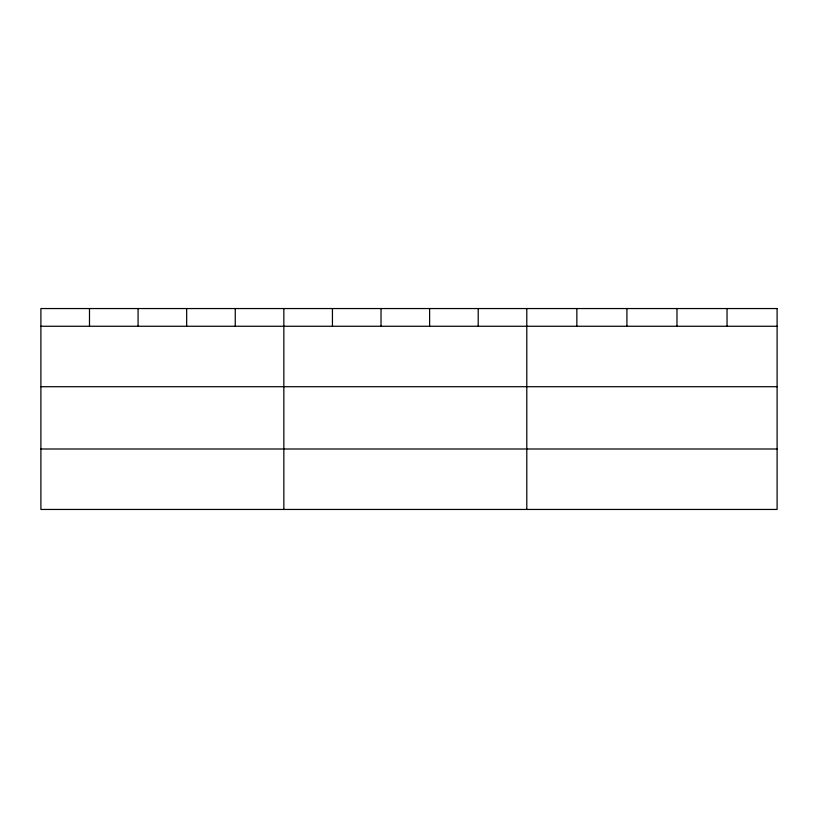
<?xml version="1.0" encoding="UTF-8"?>
<svg xmlns="http://www.w3.org/2000/svg" width="818" height="818" viewBox="0 0 818 818"><rect width="100%" height="100%" fill="white"/><g stroke="black" fill="none" stroke-linecap="round" stroke-linejoin="round"><path stroke-width="1.23" d="M40.9 326.259L777.1 326.259M40.9 386.709L777.1 386.709M40.9 449L777.1 449M727.038 308.55L727.038 326.259M676.977 308.55L676.977 326.259M626.915 308.55L626.915 326.259M576.854 308.55L576.854 326.259M526.792 308.55L526.792 509.45M478.203 308.55L478.203 326.259M429.614 308.55L429.614 326.259M381.024 308.55L381.024 326.259M332.435 308.55L332.435 326.259M283.846 308.55L283.846 509.45M235.257 308.55L235.257 326.259M186.668 308.55L186.668 326.259M138.078 308.55L138.078 326.259M89.489 308.55L89.489 326.259M777.1 308.55L40.9 308.55L40.9 509.45L777.1 509.45L777.1 308.55"/></g></svg>
